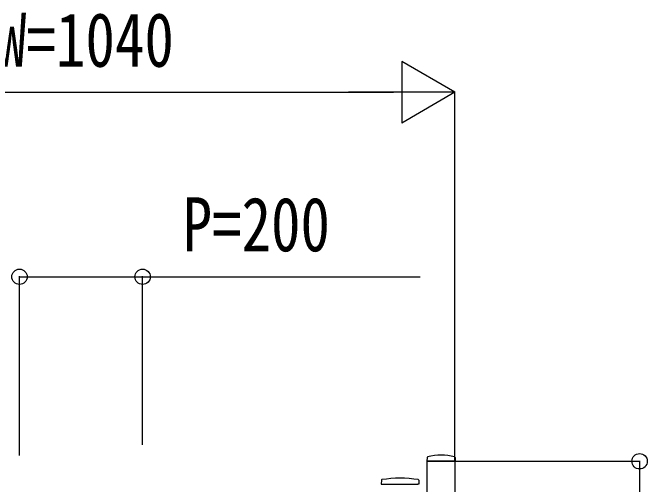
# Model space of a CAD drawing. Units: millimetres, scale not verified. Extents: x -16832 to 16820, y -11880 to 11880.
# Drawn here: x -11700 to -10668, y 6659 to 7426 of the extents above; entities that cross this region are included whole.
import ezdxf
from ezdxf.enums import TextEntityAlignment as Align

# ---------------------------------------------------------------- set-up
doc = ezdxf.new("R2010")
doc.units = ezdxf.units.MM
doc.header["$LTSCALE"] = 50
for name, color, linetype in [('0-3_YKK_13', 4, 'Continuous'), ('0-4_YKK_A1', 4, 'Continuous'), ('0-5_YKK_D', 6, 'Continuous')]:
    doc.layers.add(name, color=color, linetype=linetype)
doc.styles.add('ＭＳ ゴシック', font='')
doc.styles.get('ＭＳ ゴシック').set_extended_font_data('MS Gothic')

msp = doc.modelspace()

# ---------------------------------------------------------------- linework, layer by layer
at = {"layer": '0-3_YKK_13'}
for p, q in [((-11026.05, 6703.07), (-11026.42, 6696.99)), ((-10980.79, 6703.07), (-10980.42, 6696.99)), ((-10980.72, 6696.68), (-11026.12, 6696.68)), ((-11100.53, 6665.89), (-11100.92, 6659.56)), ((-11039.81, 6665.89), (-11039.42, 6659.56)), ((-11100.62, 6659.25), (-11041.12, 6659.25)), ((-11039.72, 6659.25), (-11041.12, 6659.25))]:
    msp.add_line(p, q, dxfattribs=at)
for centre, radius, start, end in [((-11025.05, 6703.01), 1, 104.06552, 176.5), ((-11003.42, 6616.68), 90, 75.93448, 104.06552), ((-10981.79, 6703.01), 1, 3.5, 75.93448), ((-11026.12, 6696.98), 0.3, 176.5, 270), ((-10980.72, 6696.98), 0.3, 270, 3.5), ((-11099.54, 6665.83), 1, 99.38321, 176.5), ((-11070.17, 6488.18), 181.07, 80.6148, 99.3852), ((-11040.81, 6665.83), 1, 3.5, 80.61679), ((-11100.62, 6659.55), 0.3, 176.5, 270), ((-11039.72, 6659.55), 0.3, 270, 3.5)]:
    msp.add_arc(centre, radius, start, end, dxfattribs=at)
at = {"layer": '0-4_YKK_A1'}
msp.add_lwpolyline([(-11025.92, 6696.68), (-10980.92, 6696.68), (-10980.92, 5556.66), (-11025.92, 5552.72)], close=True, dxfattribs=at)
at = {"layer": '0-5_YKK_D'}
for p, q in [((-10980.92, 7296.68), (-11067.52, 7346.68)), ((-11067.52, 7346.68), (-11067.52, 7246.68)), ((-11920.92, 7296.68), (-11080.92, 7296.68)), ((-10980.92, 7296.68), (-11154.13, 7296.68)), ((-10980.92, 7296.68), (-11067.52, 7246.68)), ((-10980.92, 6697.68), (-10980.92, 7297.68)), ((-11688.42, 6705.9), (-11688.42, 6997.68)), ((-11488.42, 6723.39), (-11488.42, 6997.68)), ((-10979.92, 6696.68), (-10679.92, 6696.68)), ((-10680.92, 6696.68), (-10680.92, 5556.66))]:
    msp.add_line(p, q, dxfattribs=at)
msp.add_lwpolyline([(-11688.42, 6996.68), (-11488.42, 6996.68), (-11037.22, 6996.68)], dxfattribs=at)
for centre in [(-11688.42, 6996.68), (-11488.42, 6996.68), (-10680.92, 6696.68)]:
    msp.add_circle(centre, 12.5, dxfattribs=at)

# ---------------------------------------------------------------- texts
at = {"layer": '0-5_YKK_D', "style": 'ＭＳ ゴシック', "width": 0.8}
for s, p in [('W=1040', (-11724.92, 7311.68)), ('P=200', (-11423.42, 7011.68))]:
    msp.add_text(s, height=87.98, dxfattribs=at).set_placement(p, align=Align.BOTTOM_LEFT)

doc.saveas('drawing.dxf')
